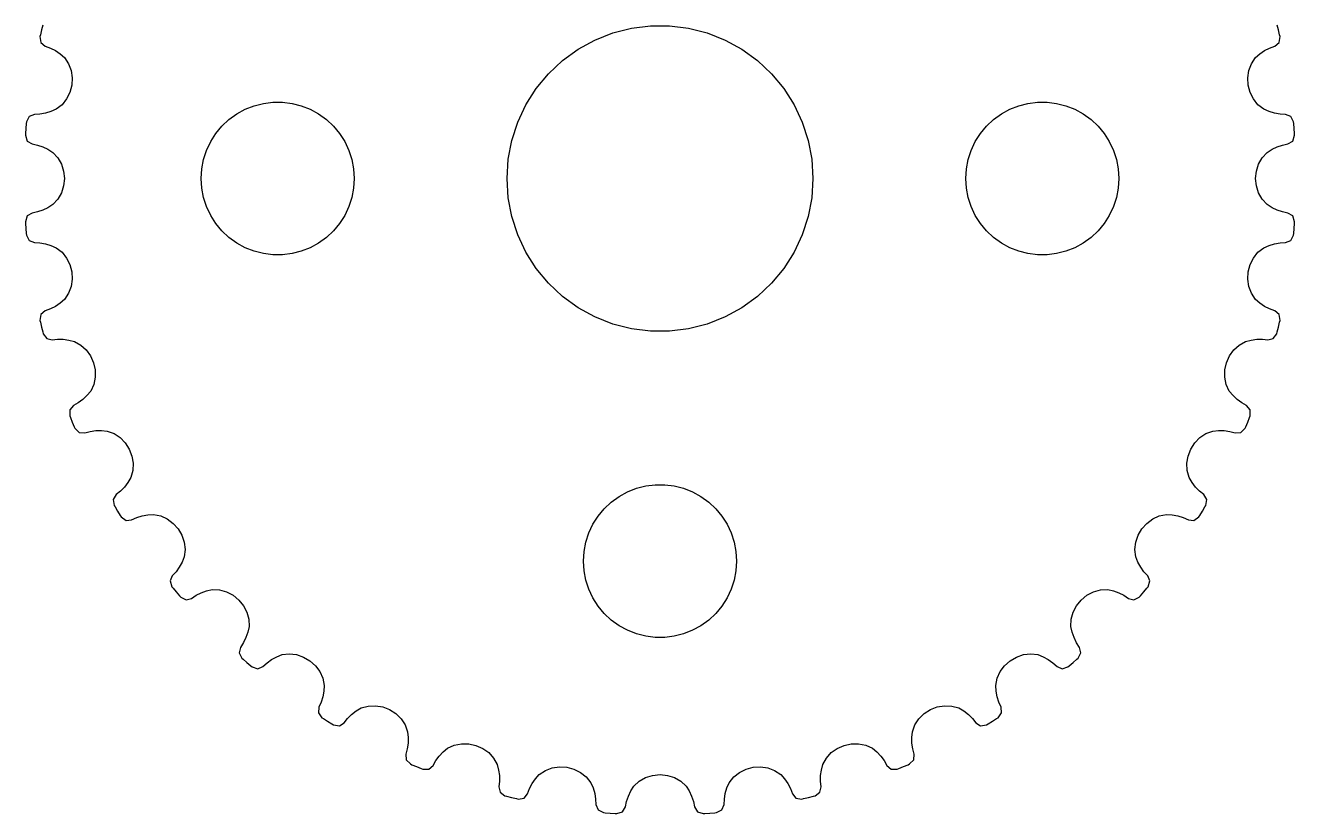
# Model space of a CAD drawing. Header units: metres. Extents: x -12.4 to 12.4, y 97.6 to 122.5.
# Drawn here: x -12.45 to 12.45, y 97.55 to 113 of the extents above; entities that cross this region are included whole.
import ezdxf

# ---------------------------------------------------------------- set-up
doc = ezdxf.new("R2010")
doc.units = ezdxf.units.M

msp = doc.modelspace()

# ---------------------------------------------------------------- linework, layer by layer
for p, q in [((-12.1561, 112.818), (-12.1638, 112.784)), ((-12.1336, 112.913), (-12.1561, 112.818)), ((-12.1104, 113.008), (-12.1336, 112.913)), ((-1.27733, 112.714), (-0.927048, 112.853)), ((-0.927048, 112.853), (-0.562134, 112.947)), ((-0.562134, 112.947), (-0.18837, 112.994)), ((-0.18837, 112.994), (0.18837, 112.994)), ((0.18837, 112.994), (0.562134, 112.947)), ((0.562134, 112.947), (0.927048, 112.853)), ((0.927048, 112.853), (1.27733, 112.714)), ((12.1336, 112.913), (12.1104, 113.008)), ((12.1561, 112.818), (12.1336, 112.913)), ((12.1638, 112.784), (12.1561, 112.818)), ((-12.1638, 112.784), (-12.1446, 112.667)), ((-12.1446, 112.667), (-12.0613, 112.597)), ((-12.0613, 112.597), (-11.9582, 112.558)), ((-11.9582, 112.558), (-11.8604, 112.507)), ((-1.60747, 112.533), (-1.27733, 112.714)), ((1.27733, 112.714), (1.60747, 112.533)), ((11.8604, 112.507), (11.9582, 112.558)), ((11.9582, 112.558), (12.0613, 112.597)), ((12.0613, 112.597), (12.1447, 112.667)), ((12.1447, 112.667), (12.1638, 112.784)), ((-11.8604, 112.507), (-11.7685, 112.443)), ((-11.7685, 112.443), (-11.6831, 112.369)), ((-11.6831, 112.369), (-11.6037, 112.249)), ((-2.1869, 112.054), (-1.91226, 112.312)), ((-1.91226, 112.312), (-1.60747, 112.533)), ((1.60747, 112.533), (1.91226, 112.312)), ((1.91226, 112.312), (2.1869, 112.054)), ((11.6037, 112.249), (11.6831, 112.369)), ((11.6831, 112.369), (11.7685, 112.443)), ((11.7685, 112.443), (11.8604, 112.507)), ((-11.6037, 112.249), (-11.5537, 112.115)), ((-11.5537, 112.115), (-11.533, 111.973)), ((-2.42705, 111.763), (-2.1869, 112.054)), ((2.1869, 112.054), (2.42705, 111.763)), ((11.533, 111.973), (11.5537, 112.115)), ((11.5537, 112.115), (11.6037, 112.249)), ((-11.5413, 111.828), (-11.5781, 111.688)), ((-11.533, 111.973), (-11.5413, 111.828)), ((11.5413, 111.828), (11.533, 111.973)), ((11.5781, 111.688), (11.5413, 111.828)), ((-11.6418, 111.559), (-11.7308, 111.447)), ((-11.5781, 111.688), (-11.6418, 111.559)), ((-2.62891, 111.445), (-2.42705, 111.763)), ((2.42705, 111.763), (2.62891, 111.445)), ((11.6418, 111.559), (11.5781, 111.688)), ((11.7308, 111.447), (11.6418, 111.559)), ((-11.9476, 111.313), (-12.0546, 111.281)), ((-11.8433, 111.357), (-11.9476, 111.313)), ((-11.7308, 111.447), (-11.8433, 111.357)), ((-8.30373, 111.266), (-8.13866, 111.357)), ((-8.13866, 111.357), (-7.96352, 111.427)), ((-7.96352, 111.427), (-7.78107, 111.473)), ((-7.78107, 111.473), (-7.59418, 111.497)), ((-7.59418, 111.497), (-7.40581, 111.497)), ((-7.40581, 111.497), (-7.21892, 111.473)), ((-7.21892, 111.473), (-7.03647, 111.427)), ((-7.03647, 111.427), (-6.86133, 111.357)), ((-6.86133, 111.357), (-6.69626, 111.266)), ((-2.78932, 111.104), (-2.62891, 111.445)), ((2.62891, 111.445), (2.78932, 111.104)), ((6.69626, 111.266), (6.86133, 111.357)), ((6.86133, 111.357), (7.03647, 111.427)), ((7.03647, 111.427), (7.21892, 111.473)), ((7.21892, 111.473), (7.40581, 111.497)), ((7.40581, 111.497), (7.59418, 111.497)), ((7.59418, 111.497), (7.78107, 111.473)), ((7.78107, 111.473), (7.96352, 111.427)), ((7.96352, 111.427), (8.13866, 111.357)), ((8.13866, 111.357), (8.30373, 111.266)), ((11.8433, 111.357), (11.7308, 111.447)), ((11.9476, 111.313), (11.8433, 111.357)), ((12.0546, 111.281), (11.9476, 111.313)), ((-12.4319, 111.077), (-12.4399, 110.979)), ((-12.4287, 111.111), (-12.4319, 111.077)), ((-12.3745, 111.216), (-12.4287, 111.111)), ((-12.2735, 111.257), (-12.3745, 111.216)), ((-12.1635, 111.262), (-12.2735, 111.257)), ((-12.0546, 111.281), (-12.1635, 111.262)), ((-8.59344, 111.027), (-8.45613, 111.156)), ((-8.45613, 111.156), (-8.30373, 111.266)), ((-6.69626, 111.266), (-6.54385, 111.156)), ((-6.54385, 111.156), (-6.40654, 111.027)), ((-2.90575, 110.746), (-2.78932, 111.104)), ((2.78932, 111.104), (2.90575, 110.746)), ((6.40654, 111.027), (6.54385, 111.156)), ((6.54385, 111.156), (6.69626, 111.266)), ((8.30373, 111.266), (8.45613, 111.156)), ((8.45613, 111.156), (8.59344, 111.027)), ((12.1635, 111.262), (12.0546, 111.281)), ((12.2735, 111.257), (12.1635, 111.262)), ((12.3745, 111.216), (12.2735, 111.257)), ((12.4287, 111.111), (12.3745, 111.216)), ((12.4319, 111.077), (12.4287, 111.111)), ((12.4399, 110.979), (12.4319, 111.077)), ((-12.4472, 110.881), (-12.4495, 110.847)), ((-12.4495, 110.847), (-12.4124, 110.735)), ((-12.4399, 110.979), (-12.4472, 110.881)), ((-8.81445, 110.723), (-8.71352, 110.882)), ((-8.71352, 110.882), (-8.59344, 111.027)), ((-6.40654, 111.027), (-6.28647, 110.882)), ((-6.28647, 110.882), (-6.18553, 110.723)), ((6.18553, 110.723), (6.28647, 110.882)), ((6.28647, 110.882), (6.40654, 111.027)), ((8.59344, 111.027), (8.71352, 110.882)), ((8.71352, 110.882), (8.81445, 110.723)), ((12.4124, 110.735), (12.4495, 110.847)), ((12.4472, 110.881), (12.4399, 110.979)), ((12.4495, 110.847), (12.4472, 110.881)), ((-12.4124, 110.735), (-12.3191, 110.678)), ((-12.3191, 110.678), (-12.2112, 110.656)), ((-12.2112, 110.656), (-12.1066, 110.621)), ((-12.1066, 110.621), (-12.0059, 110.572)), ((-12.0059, 110.572), (-11.9099, 110.512)), ((-8.95287, 110.373), (-8.89465, 110.552)), ((-8.89465, 110.552), (-8.81445, 110.723)), ((-6.18553, 110.723), (-6.10533, 110.552)), ((-6.10533, 110.552), (-6.04712, 110.373)), ((-2.97633, 110.376), (-2.90575, 110.746)), ((2.90575, 110.746), (2.97633, 110.376)), ((6.04712, 110.373), (6.10533, 110.552)), ((6.10533, 110.552), (6.18553, 110.723)), ((8.81445, 110.723), (8.89465, 110.552)), ((8.89465, 110.552), (8.95287, 110.373)), ((11.9099, 110.512), (12.0059, 110.572)), ((12.0059, 110.572), (12.1066, 110.62)), ((12.1066, 110.62), (12.2112, 110.656)), ((12.2112, 110.656), (12.3191, 110.678)), ((12.3191, 110.678), (12.4124, 110.735)), ((-11.9099, 110.512), (-11.8127, 110.406)), ((-11.8127, 110.406), (-11.7423, 110.282)), ((-8.98816, 110.188), (-8.95287, 110.373)), ((-6.04712, 110.373), (-6.01183, 110.188)), ((-3, 110), (-2.97633, 110.376)), ((2.97633, 110.376), (3, 110)), ((6.01183, 110.188), (6.04712, 110.373)), ((8.95287, 110.373), (8.98816, 110.188)), ((11.7423, 110.282), (11.8127, 110.406)), ((11.8127, 110.406), (11.9099, 110.512)), ((-11.7423, 110.282), (-11.6996, 110.144)), ((-11.6996, 110.144), (-11.6852, 110)), ((-9, 110), (-8.98816, 110.188)), ((-6.01183, 110.188), (-6, 110)), ((6, 110), (6.01183, 110.188)), ((8.98816, 110.188), (9, 110)), ((11.6852, 110), (11.6996, 110.144)), ((11.6996, 110.144), (11.7423, 110.282)), ((-11.6996, 109.856), (-11.7423, 109.718)), ((-11.6852, 110), (-11.6996, 109.856)), ((-8.98816, 109.812), (-9, 110)), ((-8.95287, 109.627), (-8.98816, 109.812)), ((-6.01183, 109.812), (-6.04712, 109.627)), ((-6, 110), (-6.01183, 109.812)), ((-2.97633, 109.624), (-3, 110)), ((3, 110), (2.97633, 109.624)), ((6.01183, 109.812), (6, 110)), ((6.04712, 109.627), (6.01183, 109.812)), ((8.98816, 109.812), (8.95287, 109.627)), ((9, 110), (8.98816, 109.812)), ((11.6996, 109.856), (11.6852, 110)), ((11.7423, 109.718), (11.6996, 109.856)), ((-11.8127, 109.594), (-11.9099, 109.488)), ((-11.7423, 109.718), (-11.8127, 109.594)), ((-8.89465, 109.448), (-8.95287, 109.627)), ((-6.04712, 109.627), (-6.10533, 109.448)), ((-2.90575, 109.254), (-2.97633, 109.624)), ((2.97633, 109.624), (2.90575, 109.254)), ((6.10533, 109.448), (6.04712, 109.627)), ((8.95287, 109.627), (8.89465, 109.448)), ((11.8127, 109.594), (11.7423, 109.718)), ((11.9099, 109.488), (11.8127, 109.594)), ((-12.3191, 109.322), (-12.4124, 109.265)), ((-12.2112, 109.344), (-12.3191, 109.322)), ((-12.1066, 109.38), (-12.2112, 109.344)), ((-12.0059, 109.428), (-12.1066, 109.38)), ((-11.9099, 109.488), (-12.0059, 109.428)), ((-8.81445, 109.277), (-8.89465, 109.448)), ((-6.10533, 109.448), (-6.18553, 109.277)), ((6.18553, 109.277), (6.10533, 109.448)), ((8.89465, 109.448), (8.81445, 109.277)), ((12.0059, 109.428), (11.9099, 109.488)), ((12.1066, 109.379), (12.0059, 109.428)), ((12.2112, 109.344), (12.1066, 109.379)), ((12.3191, 109.322), (12.2112, 109.344)), ((12.4124, 109.265), (12.3191, 109.322)), ((-12.4124, 109.265), (-12.4495, 109.153)), ((-12.4495, 109.153), (-12.4472, 109.119)), ((-12.4472, 109.119), (-12.4399, 109.021)), ((-8.71352, 109.118), (-8.81445, 109.277)), ((-8.59344, 108.973), (-8.71352, 109.118)), ((-6.28647, 109.118), (-6.40654, 108.973)), ((-6.18553, 109.277), (-6.28647, 109.118)), ((-2.78932, 108.896), (-2.90575, 109.254)), ((2.90575, 109.254), (2.78932, 108.896)), ((6.28647, 109.118), (6.18553, 109.277)), ((6.40654, 108.973), (6.28647, 109.118)), ((8.71352, 109.118), (8.59344, 108.973)), ((8.81445, 109.277), (8.71352, 109.118)), ((12.4495, 109.153), (12.4124, 109.265)), ((12.4399, 109.021), (12.4472, 109.119)), ((12.4472, 109.119), (12.4495, 109.153)), ((-12.4399, 109.021), (-12.4319, 108.923)), ((-12.4319, 108.923), (-12.4287, 108.889)), ((-12.4287, 108.889), (-12.3745, 108.784)), ((-8.45613, 108.844), (-8.59344, 108.973)), ((-8.30373, 108.734), (-8.45613, 108.844)), ((-6.54385, 108.844), (-6.69626, 108.734)), ((-6.40654, 108.973), (-6.54385, 108.844)), ((-2.62891, 108.555), (-2.78932, 108.896)), ((2.78932, 108.896), (2.62891, 108.555)), ((6.54385, 108.844), (6.40654, 108.973)), ((6.69626, 108.734), (6.54385, 108.844)), ((8.45613, 108.844), (8.30373, 108.734)), ((8.59344, 108.973), (8.45613, 108.844)), ((12.3745, 108.784), (12.4287, 108.889)), ((12.4287, 108.889), (12.4319, 108.923)), ((12.4319, 108.923), (12.4399, 109.021)), ((-12.3745, 108.784), (-12.2735, 108.743)), ((-12.2735, 108.743), (-12.1635, 108.738)), ((-12.1635, 108.738), (-12.0546, 108.719)), ((-12.0546, 108.719), (-11.9476, 108.687)), ((-11.9476, 108.687), (-11.8433, 108.643)), ((-11.8433, 108.643), (-11.7308, 108.553)), ((-8.13866, 108.643), (-8.30373, 108.734)), ((-7.96352, 108.573), (-8.13866, 108.643)), ((-7.78107, 108.527), (-7.96352, 108.573)), ((-7.03647, 108.573), (-7.21892, 108.527)), ((-6.86133, 108.643), (-7.03647, 108.573)), ((-6.69626, 108.734), (-6.86133, 108.643)), ((6.86133, 108.643), (6.69626, 108.734)), ((7.03647, 108.573), (6.86133, 108.643)), ((7.21892, 108.527), (7.03647, 108.573)), ((7.96352, 108.573), (7.78107, 108.527)), ((8.13866, 108.643), (7.96352, 108.573)), ((8.30373, 108.734), (8.13866, 108.643)), ((11.7308, 108.553), (11.8433, 108.643)), ((11.8433, 108.643), (11.9476, 108.687)), ((11.9476, 108.687), (12.0546, 108.719)), ((12.0546, 108.719), (12.1635, 108.738)), ((12.1635, 108.738), (12.2735, 108.743)), ((12.2735, 108.743), (12.3745, 108.784)), ((-11.7308, 108.553), (-11.6418, 108.441)), ((-11.6418, 108.441), (-11.5781, 108.312)), ((-11.5781, 108.312), (-11.5413, 108.172)), ((-7.59418, 108.503), (-7.78107, 108.527)), ((-7.40581, 108.503), (-7.59418, 108.503)), ((-7.21892, 108.527), (-7.40581, 108.503)), ((-2.42705, 108.237), (-2.62891, 108.555)), ((2.62891, 108.555), (2.42705, 108.237)), ((7.40581, 108.503), (7.21892, 108.527)), ((7.59418, 108.503), (7.40581, 108.503)), ((7.78107, 108.527), (7.59418, 108.503)), ((11.5413, 108.172), (11.5781, 108.312)), ((11.5781, 108.312), (11.6418, 108.441)), ((11.6418, 108.441), (11.7308, 108.553)), ((-11.5413, 108.172), (-11.533, 108.027)), ((-2.1869, 107.946), (-2.42705, 108.237)), ((2.42705, 108.237), (2.1869, 107.946)), ((11.533, 108.027), (11.5413, 108.172)), ((-11.5537, 107.885), (-11.6037, 107.751)), ((-11.533, 108.027), (-11.5537, 107.885)), ((-1.91226, 107.688), (-2.1869, 107.946)), ((2.1869, 107.946), (1.91226, 107.688)), ((11.5537, 107.885), (11.533, 108.027)), ((11.6037, 107.751), (11.5537, 107.885)), ((-11.6831, 107.631), (-11.7685, 107.557)), ((-11.6037, 107.751), (-11.6831, 107.631)), ((-1.60747, 107.467), (-1.91226, 107.688)), ((1.91226, 107.688), (1.60747, 107.467)), ((11.6831, 107.631), (11.6037, 107.751)), ((11.7685, 107.557), (11.6831, 107.631)), ((-12.1447, 107.333), (-12.1638, 107.216)), ((-12.0613, 107.403), (-12.1447, 107.333)), ((-11.9582, 107.442), (-12.0613, 107.403)), ((-11.8604, 107.493), (-11.9582, 107.442)), ((-11.7685, 107.557), (-11.8604, 107.493)), ((-1.27733, 107.286), (-1.60747, 107.467)), ((1.60747, 107.467), (1.27733, 107.286)), ((11.8604, 107.493), (11.7685, 107.557)), ((11.9582, 107.442), (11.8604, 107.493)), ((12.0613, 107.403), (11.9582, 107.442)), ((12.1446, 107.333), (12.0613, 107.403)), ((12.1638, 107.216), (12.1446, 107.333)), ((-12.1638, 107.216), (-12.1561, 107.182)), ((-12.1561, 107.182), (-12.1336, 107.087)), ((-12.1336, 107.087), (-12.1104, 106.992)), ((-0.927048, 107.147), (-1.27733, 107.286)), ((-0.562134, 107.053), (-0.927048, 107.147)), ((0.927048, 107.147), (0.562134, 107.053)), ((1.27733, 107.286), (0.927048, 107.147)), ((12.1104, 106.992), (12.1336, 107.087)), ((12.1336, 107.087), (12.1561, 107.182)), ((12.1561, 107.182), (12.1638, 107.216)), ((-12.1104, 106.992), (-12.1019, 106.958)), ((-12.1019, 106.958), (-12.0319, 106.863)), ((-12.0319, 106.863), (-11.9258, 106.838)), ((-11.9258, 106.838), (-11.8163, 106.85)), ((-11.8163, 106.85), (-11.7058, 106.849)), ((-11.7058, 106.849), (-11.5951, 106.834)), ((-11.5951, 106.834), (-11.4852, 106.807)), ((-0.18837, 107.006), (-0.562134, 107.053)), ((0.18837, 107.006), (-0.18837, 107.006)), ((0.562134, 107.053), (0.18837, 107.006)), ((11.4852, 106.807), (11.5951, 106.834)), ((11.5951, 106.834), (11.7057, 106.849)), ((11.7057, 106.849), (11.8163, 106.85)), ((11.8163, 106.85), (11.9258, 106.838)), ((11.9258, 106.838), (12.0319, 106.863)), ((12.0319, 106.863), (12.1019, 106.958)), ((12.1019, 106.958), (12.1104, 106.992)), ((-11.4852, 106.807), (-11.36, 106.736)), ((-11.36, 106.736), (-11.2547, 106.639)), ((-11.2547, 106.639), (-11.1716, 106.522)), ((11.1716, 106.522), (11.2547, 106.639)), ((11.2547, 106.639), (11.36, 106.736)), ((11.36, 106.736), (11.4852, 106.807)), ((-11.1716, 106.522), (-11.1132, 106.389)), ((-11.1132, 106.389), (-11.0824, 106.247)), ((11.0824, 106.247), (11.1132, 106.389)), ((11.1132, 106.389), (11.1716, 106.522)), ((-11.0806, 106.104), (-11.109, 105.963)), ((-11.0824, 106.247), (-11.0806, 106.104)), ((11.0806, 106.104), (11.0824, 106.247)), ((11.109, 105.963), (11.0806, 106.104)), ((-11.1687, 105.833), (-11.2414, 105.746)), ((-11.109, 105.963), (-11.1687, 105.833)), ((11.1687, 105.833), (11.109, 105.963)), ((11.2414, 105.746), (11.1687, 105.833)), ((-11.4108, 105.603), (-11.5065, 105.548)), ((-11.3223, 105.669), (-11.4108, 105.603)), ((-11.2414, 105.746), (-11.3223, 105.669)), ((11.3223, 105.669), (11.2414, 105.746)), ((11.4108, 105.603), (11.3223, 105.669)), ((11.5065, 105.548), (11.4108, 105.603)), ((-11.5779, 105.466), (-11.5785, 105.347)), ((-11.5785, 105.347), (-11.5657, 105.315)), ((-11.5065, 105.548), (-11.5779, 105.466)), ((11.5778, 105.466), (11.5065, 105.548)), ((11.5657, 105.315), (11.5785, 105.347)), ((11.5785, 105.347), (11.5778, 105.466)), ((-11.5657, 105.315), (-11.5285, 105.225)), ((-11.5285, 105.225), (-11.4907, 105.134)), ((-11.4907, 105.134), (-11.4771, 105.103)), ((-11.4771, 105.103), (-11.3931, 105.02)), ((11.393, 105.019), (11.4771, 105.103)), ((11.4771, 105.103), (11.4907, 105.134)), ((11.4907, 105.134), (11.5285, 105.225)), ((11.5285, 105.225), (11.5657, 105.315)), ((-11.3931, 105.02), (-11.2844, 105.012)), ((-11.2844, 105.012), (-11.1781, 105.041)), ((-11.1781, 105.041), (-11.0687, 105.057)), ((-11.0687, 105.057), (-10.9571, 105.059)), ((-10.9571, 105.059), (-10.8442, 105.049)), ((-10.8442, 105.049), (-10.7096, 104.999)), ((-10.7096, 104.999), (-10.5904, 104.92)), ((-10.5904, 104.92), (-10.4899, 104.817)), ((10.4899, 104.817), (10.5904, 104.92)), ((10.5904, 104.92), (10.7096, 104.999)), ((10.7096, 104.999), (10.8442, 105.049)), ((10.8442, 105.049), (10.9571, 105.059)), ((10.9571, 105.059), (11.0687, 105.057)), ((11.0687, 105.057), (11.1781, 105.041)), ((11.1781, 105.041), (11.2844, 105.012)), ((11.2844, 105.012), (11.393, 105.019)), ((-10.4899, 104.817), (-10.4115, 104.695)), ((-10.4115, 104.695), (-10.3589, 104.56)), ((10.3589, 104.56), (10.4115, 104.695)), ((10.4115, 104.695), (10.4899, 104.817)), ((-10.3589, 104.56), (-10.3346, 104.418)), ((-10.3346, 104.418), (-10.3408, 104.275)), ((10.3346, 104.418), (10.3589, 104.56)), ((10.3408, 104.275), (10.3346, 104.418)), ((-10.3793, 104.137), (-10.4375, 104.04)), ((-10.3408, 104.275), (-10.3793, 104.137)), ((10.3793, 104.137), (10.3408, 104.275)), ((10.4374, 104.039), (10.3793, 104.137)), ((-10.5824, 103.872), (-10.6684, 103.803)), ((-10.5054, 103.951), (-10.5824, 103.872)), ((-10.4375, 104.04), (-10.5054, 103.951)), ((-0.803726, 103.766), (-0.638657, 103.857)), ((-0.638657, 103.857), (-0.463516, 103.927)), ((-0.463516, 103.927), (-0.281067, 103.973)), ((-0.281067, 103.973), (-0.094177, 103.997)), ((-0.094177, 103.997), (0.094177, 103.997)), ((0.094177, 103.997), (0.281067, 103.973)), ((0.281067, 103.973), (0.463516, 103.927)), ((0.463516, 103.927), (0.638657, 103.857)), ((0.638657, 103.857), (0.803726, 103.766)), ((10.5053, 103.951), (10.4374, 104.039)), ((10.5824, 103.872), (10.5053, 103.951)), ((10.6684, 103.803), (10.5824, 103.872)), ((-10.6684, 103.803), (-10.726, 103.71)), ((-10.726, 103.71), (-10.7081, 103.593)), ((-10.7081, 103.593), (-10.6904, 103.564)), ((-1.09344, 103.527), (-0.956131, 103.656)), ((-0.956131, 103.656), (-0.803726, 103.766)), ((0.803726, 103.766), (0.956131, 103.656)), ((0.956131, 103.656), (1.09344, 103.527)), ((10.726, 103.71), (10.6684, 103.803)), ((10.6904, 103.564), (10.7081, 103.593)), ((10.7081, 103.593), (10.726, 103.71)), ((-10.6904, 103.564), (-10.6396, 103.48)), ((-10.6396, 103.48), (-10.588, 103.397)), ((-10.588, 103.397), (-10.5697, 103.368)), ((-10.5697, 103.368), (-10.4737, 103.299)), ((-10.3651, 103.308), (-10.2647, 103.353)), ((-10.2647, 103.353), (-10.1591, 103.386)), ((-10.1591, 103.386), (-10.0494, 103.406)), ((-10.0494, 103.406), (-9.93622, 103.414)), ((-9.93622, 103.414), (-9.79541, 103.385)), ((-9.79541, 103.385), (-9.6653, 103.326)), ((-1.31445, 103.223), (-1.21352, 103.382)), ((-1.21352, 103.382), (-1.09344, 103.527)), ((1.09344, 103.527), (1.21352, 103.382)), ((1.21352, 103.382), (1.31445, 103.223)), ((9.6653, 103.326), (9.79541, 103.385)), ((9.79541, 103.385), (9.93622, 103.414)), ((9.93622, 103.414), (10.0493, 103.406)), ((10.0493, 103.406), (10.1591, 103.386)), ((10.1591, 103.386), (10.2646, 103.353)), ((10.2646, 103.353), (10.3651, 103.308)), ((10.4736, 103.298), (10.5697, 103.368)), ((10.5697, 103.368), (10.588, 103.397)), ((10.588, 103.397), (10.6396, 103.48)), ((10.6396, 103.48), (10.6904, 103.564)), ((-10.4737, 103.299), (-10.3651, 103.308)), ((-9.6653, 103.326), (-9.54997, 103.24)), ((-9.54997, 103.24), (-9.45348, 103.132)), ((-9.45348, 103.132), (-9.38034, 103.006)), ((-1.39465, 103.052), (-1.31445, 103.223)), ((1.31445, 103.223), (1.39465, 103.052)), ((9.38034, 103.006), (9.45348, 103.132)), ((9.45348, 103.132), (9.54997, 103.24)), ((9.54997, 103.24), (9.6653, 103.326)), ((10.3651, 103.308), (10.4736, 103.298)), ((-9.38034, 103.006), (-9.3342, 102.87)), ((-9.3342, 102.87), (-9.31793, 102.728)), ((-1.48816, 102.688), (-1.45287, 102.873)), ((-1.45287, 102.873), (-1.39465, 103.052)), ((1.39465, 103.052), (1.45287, 102.873)), ((1.45287, 102.873), (1.48816, 102.688)), ((9.31793, 102.728), (9.3342, 102.87)), ((9.3342, 102.87), (9.38034, 103.006)), ((-9.33434, 102.585), (-9.37662, 102.48)), ((-9.31793, 102.728), (-9.33434, 102.585)), ((-1.5, 102.5), (-1.48816, 102.688)), ((1.48816, 102.688), (1.5, 102.5)), ((9.33434, 102.585), (9.31793, 102.728)), ((9.37651, 102.48), (9.33434, 102.585)), ((-9.42973, 102.382), (-9.49347, 102.292)), ((-9.37662, 102.48), (-9.42973, 102.382)), ((-1.48816, 102.312), (-1.5, 102.5)), ((1.5, 102.5), (1.48816, 102.312)), ((9.42964, 102.382), (9.37651, 102.48)), ((9.49344, 102.292), (9.42964, 102.382)), ((-9.5676, 102.21), (-9.61005, 102.11)), ((-9.61005, 102.11), (-9.57405, 101.997)), ((-9.49347, 102.292), (-9.5676, 102.21)), ((-1.45287, 102.127), (-1.48816, 102.312)), ((-1.39465, 101.948), (-1.45287, 102.127)), ((1.45287, 102.127), (1.39465, 101.948)), ((1.48816, 102.312), (1.45287, 102.127)), ((9.5676, 102.21), (9.49344, 102.292)), ((9.60997, 102.11), (9.5676, 102.21)), ((9.57405, 101.997), (9.60997, 102.11)), ((-9.57405, 101.997), (-9.552, 101.971)), ((-9.552, 101.971), (-9.48863, 101.896)), ((-9.48863, 101.896), (-9.4247, 101.822)), ((-9.09851, 101.829), (-8.99942, 101.878)), ((-8.99942, 101.878), (-8.89413, 101.915)), ((-8.89413, 101.915), (-8.78358, 101.941)), ((-8.78358, 101.941), (-8.64003, 101.934)), ((-8.64003, 101.934), (-8.50224, 101.896)), ((-8.50224, 101.896), (-8.37488, 101.829)), ((-1.31445, 101.777), (-1.39465, 101.948)), ((1.39465, 101.948), (1.31445, 101.777)), ((8.37488, 101.829), (8.50224, 101.896)), ((8.50224, 101.896), (8.64003, 101.934)), ((8.64003, 101.934), (8.78358, 101.941)), ((8.78358, 101.941), (8.89401, 101.915)), ((8.89401, 101.915), (8.9993, 101.878)), ((8.9993, 101.878), (9.09848, 101.829)), ((9.4247, 101.822), (9.48863, 101.896)), ((9.48863, 101.896), (9.552, 101.971)), ((9.552, 101.971), (9.57405, 101.997)), ((-9.4247, 101.822), (-9.40202, 101.796)), ((-9.40202, 101.796), (-9.29643, 101.743)), ((-9.29643, 101.743), (-9.1906, 101.769)), ((-9.1906, 101.769), (-9.09851, 101.829)), ((-8.37488, 101.829), (-8.26263, 101.737)), ((-8.26263, 101.737), (-8.17082, 101.625)), ((-8.17082, 101.625), (-8.10393, 101.498)), ((-1.21352, 101.618), (-1.31445, 101.777)), ((-1.09344, 101.473), (-1.21352, 101.618)), ((1.21352, 101.618), (1.09344, 101.473)), ((1.31445, 101.777), (1.21352, 101.618)), ((8.10393, 101.498), (8.17082, 101.625)), ((8.17082, 101.625), (8.26263, 101.737)), ((8.26263, 101.737), (8.37488, 101.829)), ((9.09848, 101.829), (9.1906, 101.769)), ((9.1906, 101.769), (9.29633, 101.743)), ((9.29633, 101.743), (9.40202, 101.796)), ((9.40202, 101.796), (9.4247, 101.822)), ((-8.10393, 101.498), (-8.06563, 101.36)), ((-8.06563, 101.36), (-8.05949, 101.216)), ((-0.956131, 101.344), (-1.09344, 101.473)), ((-0.803726, 101.234), (-0.956131, 101.344)), ((0.956131, 101.344), (0.803726, 101.234)), ((1.09344, 101.473), (0.956131, 101.344)), ((8.05949, 101.216), (8.06563, 101.36)), ((8.06563, 101.36), (8.10393, 101.498)), ((-8.08481, 101.106), (-8.12193, 101.001)), ((-8.05949, 101.216), (-8.08481, 101.106)), ((-0.638657, 101.143), (-0.803726, 101.234)), ((-0.463516, 101.073), (-0.638657, 101.143)), ((0.638657, 101.143), (0.463516, 101.073)), ((0.803726, 101.234), (0.638657, 101.143)), ((8.08469, 101.106), (8.05949, 101.216)), ((8.12183, 101.001), (8.08469, 101.106)), ((-8.17075, 100.902), (-8.23122, 100.809)), ((-8.12193, 101.001), (-8.17075, 100.902)), ((-0.281067, 101.027), (-0.463516, 101.073)), ((-0.094177, 101.003), (-0.281067, 101.027)), ((0.094177, 101.003), (-0.094177, 101.003)), ((0.281067, 101.027), (0.094177, 101.003)), ((0.463516, 101.073), (0.281067, 101.027)), ((8.17072, 100.901), (8.12183, 101.001)), ((8.23122, 100.809), (8.17072, 100.901)), ((-8.23122, 100.809), (-8.25745, 100.704)), ((-8.25745, 100.704), (-8.20425, 100.598)), ((-8.20425, 100.598), (-8.17833, 100.575)), ((-7.61809, 100.57), (-7.51991, 100.623)), ((-7.51991, 100.623), (-7.41466, 100.666)), ((-7.41466, 100.666), (-7.27193, 100.682)), ((-7.27193, 100.682), (-7.12982, 100.666)), ((-7.12982, 100.666), (-6.99358, 100.62)), ((-6.99358, 100.62), (-6.86835, 100.547)), ((6.86835, 100.547), (6.99358, 100.62)), ((6.99358, 100.62), (7.12982, 100.666)), ((7.12982, 100.666), (7.27193, 100.682)), ((7.27193, 100.682), (7.41466, 100.666)), ((7.41466, 100.666), (7.51978, 100.623)), ((7.51978, 100.623), (7.61795, 100.57)), ((8.17833, 100.575), (8.20425, 100.598)), ((8.20425, 100.598), (8.25734, 100.704)), ((8.25734, 100.704), (8.23122, 100.809)), ((-8.17833, 100.575), (-8.10406, 100.511)), ((-8.10406, 100.511), (-8.02928, 100.448)), ((-8.02928, 100.448), (-8.00284, 100.426)), ((-8.00284, 100.426), (-7.89024, 100.39)), ((-7.89024, 100.39), (-7.78981, 100.432)), ((-7.78981, 100.432), (-7.70831, 100.507)), ((-7.70831, 100.507), (-7.61809, 100.57)), ((-6.86835, 100.547), (-6.7601, 100.45)), ((-6.7601, 100.45), (-6.6741, 100.335)), ((6.6741, 100.335), (6.7601, 100.45)), ((6.7601, 100.45), (6.86835, 100.547)), ((7.61795, 100.57), (7.70827, 100.507)), ((7.70827, 100.507), (7.78981, 100.432)), ((7.78981, 100.432), (7.89012, 100.39)), ((7.89012, 100.39), (8.00284, 100.426)), ((8.00284, 100.426), (8.02928, 100.448)), ((8.02928, 100.448), (8.10406, 100.511)), ((8.10406, 100.511), (8.17833, 100.575)), ((-6.6741, 100.335), (-6.61473, 100.205)), ((-6.61473, 100.205), (-6.58621, 100.064)), ((6.58621, 100.064), (6.61473, 100.205)), ((6.61473, 100.205), (6.6741, 100.335)), ((-6.59395, 99.9507), (-6.61414, 99.8409)), ((-6.58621, 100.064), (-6.59395, 99.9507)), ((6.59381, 99.9506), (6.58621, 100.064)), ((6.61401, 99.8409), (6.59381, 99.9506)), ((-6.69214, 99.6349), (-6.70151, 99.5264)), ((-6.64684, 99.7354), (-6.69214, 99.6349)), ((-6.61414, 99.8409), (-6.64684, 99.7354)), ((-5.96053, 99.5626), (-5.86316, 99.6207)), ((-5.86316, 99.6207), (-5.72475, 99.6592)), ((-5.72475, 99.6592), (-5.58186, 99.6654)), ((-5.58186, 99.6654), (-5.44006, 99.6411)), ((-5.44006, 99.6411), (-5.30495, 99.5885)), ((5.30495, 99.5885), (5.44006, 99.6411)), ((5.44006, 99.6411), (5.58186, 99.6654)), ((5.58186, 99.6654), (5.72475, 99.6592)), ((5.72475, 99.6592), (5.86316, 99.6207)), ((5.86316, 99.6207), (5.96037, 99.5625)), ((6.64679, 99.7353), (6.61401, 99.8409)), ((6.69214, 99.6349), (6.64679, 99.7353)), ((6.7014, 99.5263), (6.69214, 99.6349)), ((-6.70151, 99.5264), (-6.63245, 99.4303)), ((-6.63245, 99.4303), (-6.6033, 99.412)), ((-6.6033, 99.412), (-6.51994, 99.3604)), ((-6.51994, 99.3604), (-6.43617, 99.3096)), ((-6.19719, 99.3316), (-6.12831, 99.4176)), ((-6.12831, 99.4176), (-6.04916, 99.4947)), ((-6.04916, 99.4947), (-5.96053, 99.5626)), ((-5.30495, 99.5885), (-5.18292, 99.5101)), ((-5.18292, 99.5101), (-5.07996, 99.4096)), ((-5.07996, 99.4096), (-5.00095, 99.2904)), ((5.00095, 99.2904), (5.07996, 99.4096)), ((5.07996, 99.4096), (5.18292, 99.5101)), ((5.18292, 99.5101), (5.30495, 99.5885)), ((5.96037, 99.5625), (6.04903, 99.4946)), ((6.04903, 99.4946), (6.12827, 99.4176)), ((6.12827, 99.4176), (6.19719, 99.3316)), ((6.43617, 99.3096), (6.51994, 99.3604)), ((6.51994, 99.3604), (6.6033, 99.412)), ((6.6033, 99.412), (6.63245, 99.4303)), ((6.63245, 99.4303), (6.7014, 99.5263)), ((-6.43617, 99.3096), (-6.4066, 99.2919)), ((-6.4066, 99.2919), (-6.28976, 99.274)), ((-6.28976, 99.274), (-6.19719, 99.3316)), ((-5.00095, 99.2904), (-4.95076, 99.1558)), ((-4.95076, 99.1558), (-4.9407, 99.0429)), ((4.94055, 99.0429), (4.95076, 99.1558)), ((4.95076, 99.1558), (5.00095, 99.2904)), ((6.19719, 99.3316), (6.28964, 99.274)), ((6.28964, 99.274), (6.4066, 99.2919)), ((6.4066, 99.2919), (6.43617, 99.3096)), ((-4.94348, 98.9313), (-4.95926, 98.8219)), ((-4.9407, 99.0429), (-4.94348, 98.9313)), ((-4.16728, 98.8313), (-4.03661, 98.891)), ((-4.03661, 98.891), (-3.89644, 98.9194)), ((-3.89644, 98.9194), (-3.75259, 98.9176)), ((-3.75259, 98.9176), (-3.6109, 98.8868)), ((-3.6109, 98.8868), (-3.47813, 98.8284)), ((3.47813, 98.8284), (3.6109, 98.8868)), ((3.6109, 98.8868), (3.75259, 98.9176)), ((3.75259, 98.9176), (3.89644, 98.9194)), ((3.89644, 98.9194), (4.03661, 98.891)), ((4.03661, 98.891), (4.16728, 98.8313)), ((4.94334, 98.9313), (4.94055, 99.0429)), ((4.95921, 98.8219), (4.94334, 98.9313)), ((-4.95926, 98.8219), (-4.9883, 98.7156)), ((-4.9883, 98.7156), (-4.98058, 98.607)), ((-4.98058, 98.607), (-4.89732, 98.5229)), ((-4.3974, 98.5892), (-4.3313, 98.6777)), ((-4.3313, 98.6777), (-4.25436, 98.7586)), ((-4.25436, 98.7586), (-4.16728, 98.8313)), ((-3.47813, 98.8284), (-3.3607, 98.7453)), ((-3.3607, 98.7453), (-3.26402, 98.64)), ((-3.26402, 98.64), (-3.19341, 98.5148)), ((3.19341, 98.5148), (3.26402, 98.64)), ((3.26402, 98.64), (3.3607, 98.7453)), ((3.3607, 98.7453), (3.47813, 98.8284)), ((4.16728, 98.8313), (4.2542, 98.7586)), ((4.2542, 98.7586), (4.33116, 98.6777)), ((4.33116, 98.6777), (4.39735, 98.5892)), ((4.89732, 98.5229), (4.98044, 98.6069)), ((4.9883, 98.7156), (4.95921, 98.8219)), ((4.98044, 98.6069), (4.9883, 98.7156)), ((-4.89732, 98.5229), (-4.86566, 98.5093)), ((-4.86566, 98.5093), (-4.77527, 98.4715)), ((-4.77527, 98.4715), (-4.68457, 98.4343)), ((-4.68457, 98.4343), (-4.6526, 98.4215)), ((-4.6526, 98.4215), (-4.53441, 98.4222)), ((-4.53441, 98.4222), (-4.452, 98.4935)), ((-4.452, 98.4935), (-4.3974, 98.5892)), ((-3.19341, 98.5148), (-3.16582, 98.4049)), ((-3.16582, 98.4049), (-3.15109, 98.2943)), ((-2.3688, 98.3169), (-2.24907, 98.3963)), ((-2.24907, 98.3963), (-2.11508, 98.4463)), ((-2.11508, 98.4463), (-1.97273, 98.467)), ((-1.97273, 98.467), (-1.82796, 98.4587)), ((-1.82796, 98.4587), (-1.6877, 98.4219)), ((-1.6877, 98.4219), (-1.55872, 98.3582)), ((-1.55872, 98.3582), (-1.44673, 98.2692)), ((1.44673, 98.2692), (1.55872, 98.3582)), ((1.55872, 98.3582), (1.6877, 98.4219)), ((1.6877, 98.4219), (1.82796, 98.4587)), ((1.82796, 98.4587), (1.97273, 98.467)), ((1.97273, 98.467), (2.11508, 98.4463)), ((2.11508, 98.4463), (2.24907, 98.3963)), ((2.24907, 98.3963), (2.3688, 98.3169)), ((3.15094, 98.2942), (3.16565, 98.4049)), ((3.16565, 98.4049), (3.19341, 98.5148)), ((4.39735, 98.5892), (4.452, 98.4935)), ((4.452, 98.4935), (4.53429, 98.4221)), ((4.53429, 98.4221), (4.6526, 98.4215)), ((4.6526, 98.4215), (4.68457, 98.4343)), ((4.68457, 98.4343), (4.77527, 98.4715)), ((4.77527, 98.4715), (4.86566, 98.5093)), ((4.86566, 98.5093), (4.89732, 98.5229)), ((-3.14957, 98.1837), (-3.16162, 98.0742)), ((-3.15109, 98.2943), (-3.14957, 98.1837)), ((-2.55823, 98.0418), (-2.50679, 98.1396)), ((-2.50679, 98.1396), (-2.44344, 98.2315)), ((-2.44344, 98.2315), (-2.3688, 98.3169)), ((-1.44673, 98.2692), (-1.35741, 98.1567)), ((-1.35741, 98.1567), (-1.31297, 98.0524)), ((-0.511993, 98.0901), (-0.406158, 98.1873)), ((-0.406158, 98.1873), (-0.281647, 98.2577)), ((-0.281647, 98.2577), (-0.144287, 98.3004)), ((-0.144287, 98.3004), (0, 98.3148)), ((0, 98.3148), (0.144287, 98.3004)), ((0.144287, 98.3004), (0.281647, 98.2577)), ((0.281647, 98.2577), (0.406158, 98.1873)), ((0.406158, 98.1873), (0.511993, 98.0901)), ((1.31281, 98.0524), (1.35741, 98.1567)), ((1.35741, 98.1567), (1.44673, 98.2692)), ((2.3688, 98.3169), (2.44327, 98.2315)), ((2.44327, 98.2315), (2.50664, 98.1396)), ((2.50664, 98.1396), (2.55817, 98.0418)), ((3.14952, 98.1837), (3.15094, 98.2942)), ((3.16162, 98.0742), (3.14952, 98.1837)), ((-3.16162, 98.0742), (-3.13699, 97.9681)), ((-3.13699, 97.9681), (-3.04161, 97.8981)), ((-3.04161, 97.8981), (-3.00822, 97.8896)), ((-3.00822, 97.8896), (-2.91301, 97.8664)), ((-2.91301, 97.8664), (-2.81763, 97.8439)), ((-2.78404, 97.8362), (-2.66742, 97.8554)), ((-2.66742, 97.8554), (-2.59717, 97.9387)), ((-2.59717, 97.9387), (-2.55823, 98.0418)), ((-1.31297, 98.0524), (-1.28111, 97.9454)), ((-1.28111, 97.9454), (-1.26231, 97.8365)), ((-0.656052, 97.7888), (-0.620544, 97.8934)), ((-0.620544, 97.8934), (-0.572357, 97.9941)), ((-0.572357, 97.9941), (-0.511993, 98.0901)), ((0.511993, 98.0901), (0.572189, 97.9941)), ((0.572189, 97.9941), (0.620392, 97.8934)), ((0.620392, 97.8934), (0.655991, 97.7888)), ((1.26227, 97.8365), (1.28096, 97.9454)), ((1.28096, 97.9454), (1.31281, 98.0524)), ((2.55817, 98.0418), (2.59717, 97.9387)), ((2.59717, 97.9387), (2.66728, 97.8553)), ((2.66728, 97.8553), (2.78404, 97.8362)), ((2.81763, 97.8439), (2.91301, 97.8664)), ((2.91301, 97.8664), (3.00822, 97.8896)), ((3.00822, 97.8896), (3.04161, 97.8981)), ((3.04161, 97.8981), (3.13686, 97.9681)), ((3.13686, 97.9681), (3.16162, 98.0742)), ((-2.81763, 97.8439), (-2.78404, 97.8362)), ((-1.26231, 97.8365), (-1.25708, 97.7265)), ((-1.25708, 97.7265), (-1.21616, 97.6255)), ((-1.21616, 97.6255), (-1.11101, 97.5713)), ((-0.734741, 97.5876), (-0.678375, 97.6809)), ((-0.678375, 97.6809), (-0.656052, 97.7888)), ((0.655991, 97.7888), (0.678375, 97.6809)), ((0.678375, 97.6809), (0.734589, 97.5876)), ((1.11101, 97.5713), (1.21602, 97.6255)), ((1.21602, 97.6255), (1.25708, 97.7265)), ((1.25708, 97.7265), (1.26227, 97.8365)), ((2.78404, 97.8362), (2.81763, 97.8439)), ((-1.11101, 97.5713), (-1.07671, 97.5681)), ((-1.07671, 97.5681), (-0.979034, 97.5601)), ((-0.979034, 97.5601), (-0.881302, 97.5528)), ((-0.881302, 97.5528), (-0.846939, 97.5505)), ((-0.846939, 97.5505), (-0.734741, 97.5876)), ((0.734589, 97.5876), (0.846939, 97.5505)), ((0.846939, 97.5505), (0.881302, 97.5528)), ((0.881302, 97.5528), (0.979034, 97.5601)), ((0.979034, 97.5601), (1.07671, 97.5681)), ((1.07671, 97.5681), (1.11101, 97.5713))]:
    msp.add_line(p, q)

doc.saveas('drawing.dxf')
